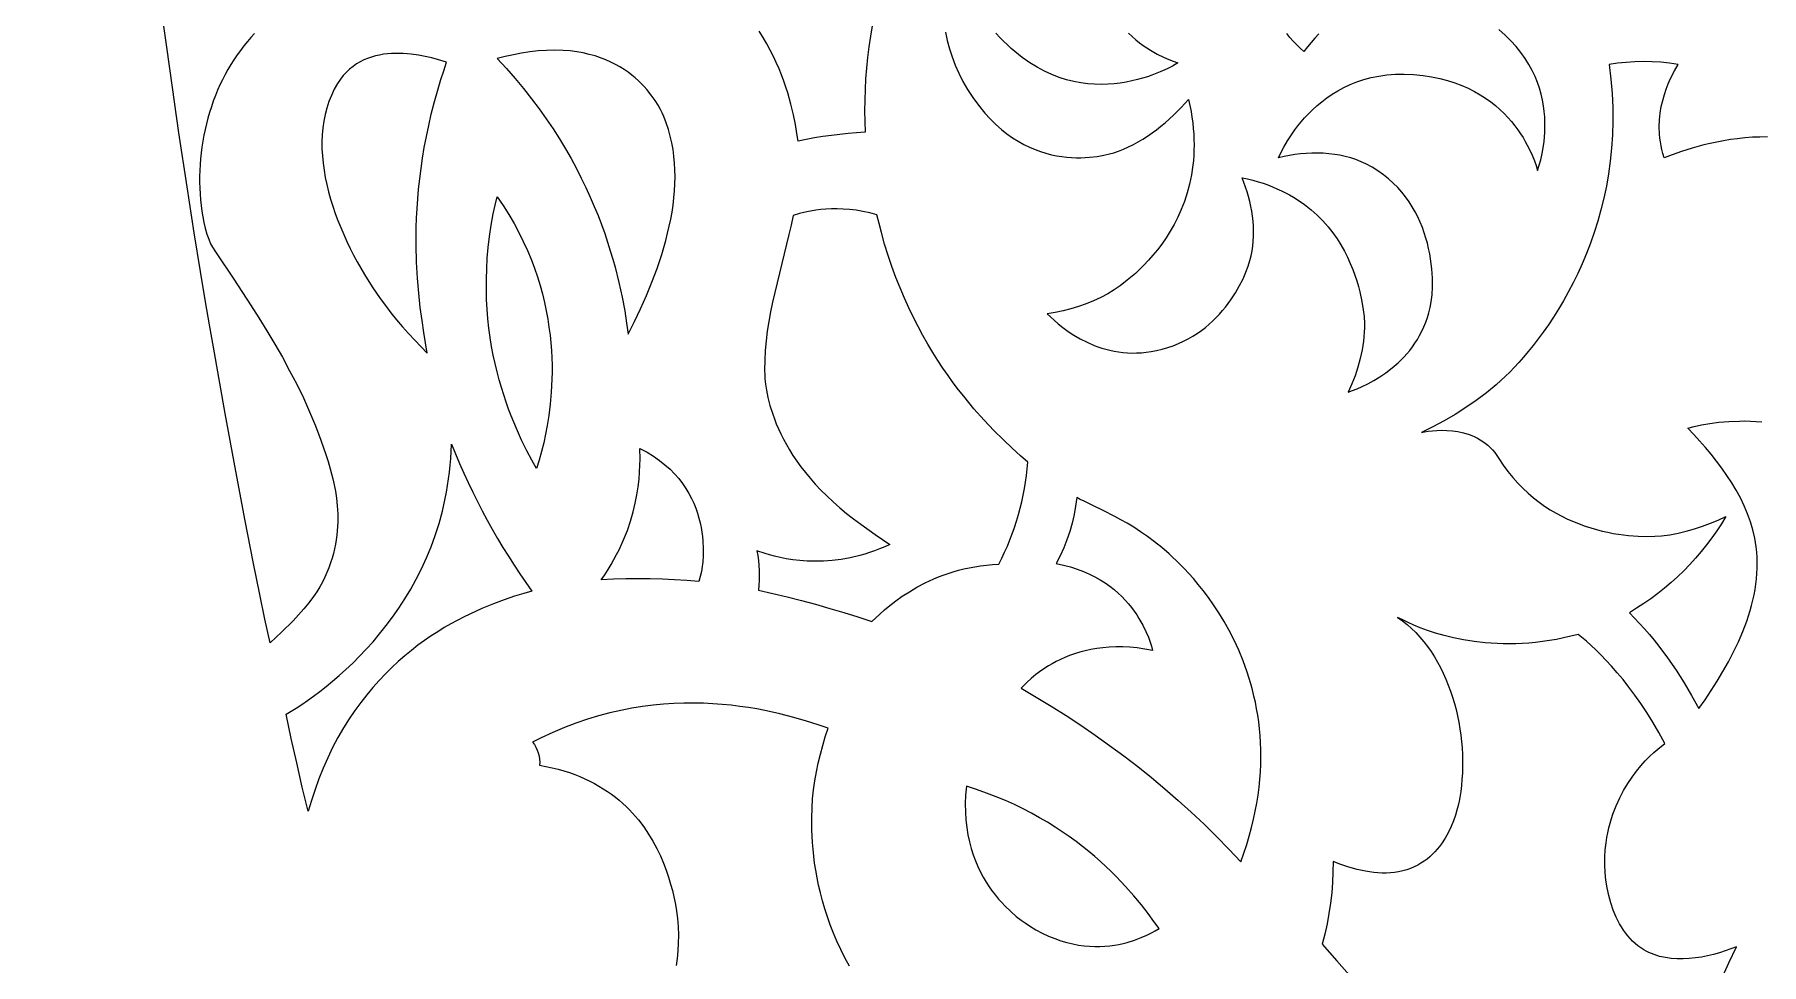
# Model space of a CAD drawing. Extents: x -570 to 570, y -570 to 570.
# Drawn here: x -482.2 to -390.3, y -115.8 to -66.3 of the extents above; entities that cross this region are included whole.
import ezdxf

# ---------------------------------------------------------------- set-up
doc = ezdxf.new("R2010")
doc.units = 0
doc.layers.add('LAYER_1', color=18, linetype='CONTINUOUS')
doc.layers.add('LAYER_2', color=174, linetype='CONTINUOUS')

msp = doc.modelspace()

# ---------------------------------------------------------------- linework, layer by layer
at = {"layer": 'LAYER_1'}
for points in [[(-470.487, -66.222), (-470.677, -66.43), (-470.865, -66.647), (-471.051, -66.875), (-471.235, -67.112), (-471.412, -67.356), (-471.582, -67.607), (-471.745, -67.864), (-471.901, -68.128), (-472.049, -68.396), (-472.19, -68.671), (-472.324, -68.95), (-472.45, -69.234), (-472.568, -69.522), (-472.679, -69.814), (-472.782, -70.11), (-472.878, -70.409), (-472.966, -70.711), (-473.046, -71.016), (-473.118, -71.323), (-473.183, -71.632), (-473.239, -71.942), (-473.288, -72.254), (-473.329, -72.567), (-473.361, -72.88), (-473.386, -73.194), (-473.402, -73.508), (-473.411, -73.821), (-473.411, -74.133), (-473.403, -74.445), (-473.386, -74.755), (-473.361, -75.063), (-473.328, -75.369), (-473.287, -75.673), (-473.237, -75.974), (-473.178, -76.272), (-473.111, -76.566), (-473.02, -76.89), (-472.922, -77.167), (-472.822, -77.399), (-472.725, -77.587), (-472.566, -77.84), (-472.489, -77.942), (-471.584, -79.289), (-470.692, -80.654), (-470.256, -81.344), (-469.828, -82.039), (-469.411, -82.74), (-469.006, -83.447), (-468.616, -84.162), (-468.243, -84.883), (-467.887, -85.612), (-467.552, -86.349), (-467.239, -87.094), (-466.95, -87.848), (-466.687, -88.612), (-466.566, -88.997), (-466.452, -89.385), (-466.313, -89.912), (-466.243, -90.228), (-466.179, -90.574), (-466.123, -90.949), (-466.081, -91.35), (-466.057, -91.774), (-466.055, -92.217), (-466.08, -92.679), (-466.103, -92.915), (-466.135, -93.155), (-466.175, -93.398), (-466.225, -93.643), (-466.284, -93.891), (-466.354, -94.141), (-466.434, -94.393), (-466.526, -94.646), (-466.63, -94.899), (-466.746, -95.154), (-466.876, -95.409), (-467.018, -95.664), (-467.175, -95.919), (-467.347, -96.172), (-467.599, -96.512), (-467.867, -96.841), (-468.147, -97.159), (-468.438, -97.468), (-469.042, -98.068), (-469.661, -98.65), (-469.933, -97.376), (-470.203, -96.076), (-470.555, -94.333), (-470.982, -92.145), (-471.48, -89.512), (-472.043, -86.433), (-472.663, -82.906), (-472.876, -81.715), (-473.087, -80.5), (-473.361, -78.872), (-473.693, -76.829), (-474.077, -74.371), (-474.507, -71.496), (-474.98, -68.205), (-476.095, -60.268)], [(-437.611, -65.802), (-437.707, -66.364), (-437.79, -66.928), (-437.86, -67.494), (-437.918, -68.061), (-437.963, -68.628), (-437.995, -69.197), (-438.014, -69.765), (-438.021, -70.333), (-438.014, -70.899), (-437.995, -71.465), (-438.443, -71.496), (-438.892, -71.536), (-439.339, -71.583), (-439.786, -71.638), (-440.232, -71.702), (-440.676, -71.773), (-441.119, -71.852), (-441.56, -71.94), (-441.619, -71.527), (-441.699, -71.057), (-441.804, -70.536), (-441.94, -69.972), (-442.11, -69.372), (-442.209, -69.061), (-442.319, -68.743), (-442.439, -68.42), (-442.571, -68.093), (-442.716, -67.762), (-442.872, -67.429), (-443.042, -67.094), (-443.225, -66.758), (-443.423, -66.423), (-443.635, -66.088)], [(-433.719, -66.148), (-433.623, -66.585), (-433.506, -67.022), (-433.364, -67.459), (-433.198, -67.895), (-433.006, -68.33), (-432.787, -68.762), (-432.54, -69.19), (-432.264, -69.614), (-431.957, -70.032), (-431.618, -70.445), (-431.328, -70.762), (-431.034, -71.051), (-430.738, -71.314), (-430.44, -71.551), (-430.141, -71.763), (-429.841, -71.952), (-429.542, -72.119), (-429.244, -72.265), (-428.948, -72.392), (-428.654, -72.499), (-428.365, -72.589), (-428.079, -72.663), (-427.799, -72.721), (-427.525, -72.766), (-427.258, -72.797), (-426.998, -72.817), (-426.746, -72.826), (-426.504, -72.826), (-426.049, -72.801), (-425.64, -72.753), (-425.284, -72.69), (-424.986, -72.621), (-424.753, -72.556), (-424.507, -72.474), (-424.237, -72.368), (-423.972, -72.251), (-423.711, -72.122), (-423.455, -71.983), (-423.204, -71.834), (-422.958, -71.675), (-422.717, -71.508), (-422.481, -71.332), (-422.25, -71.15), (-422.023, -70.96), (-421.586, -70.564), (-421.169, -70.149), (-420.774, -69.721), (-420.704, -70.042), (-420.644, -70.358), (-420.595, -70.669), (-420.555, -70.974), (-420.524, -71.274), (-420.503, -71.569), (-420.49, -71.858), (-420.486, -72.143), (-420.49, -72.422), (-420.502, -72.695), (-420.522, -72.964), (-420.549, -73.227), (-420.624, -73.738), (-420.725, -74.228), (-420.85, -74.697), (-420.996, -75.146), (-421.162, -75.575), (-421.345, -75.983), (-421.543, -76.372), (-421.753, -76.74), (-421.973, -77.088), (-422.201, -77.417), (-422.435, -77.725), (-422.672, -78.015), (-422.911, -78.284), (-423.148, -78.535), (-423.381, -78.766), (-423.609, -78.978), (-424.039, -79.344), (-424.418, -79.636), (-424.729, -79.853), (-425.072, -80.067), (-425.447, -80.267), (-425.833, -80.447), (-426.229, -80.608), (-426.633, -80.749), (-427.043, -80.872), (-427.458, -80.977), (-427.876, -81.066), (-428.295, -81.137), (-428.131, -81.297), (-427.937, -81.476), (-427.714, -81.667), (-427.462, -81.866), (-427.181, -82.068), (-426.874, -82.269), (-426.54, -82.463), (-426.181, -82.645), (-425.798, -82.811), (-425.597, -82.886), (-425.39, -82.955), (-425.178, -83.017), (-424.96, -83.073), (-424.736, -83.12), (-424.507, -83.159), (-424.273, -83.188), (-424.033, -83.208), (-423.788, -83.218), (-423.539, -83.216), (-423.284, -83.203), (-423.024, -83.178), (-422.76, -83.14), (-422.491, -83.089), (-422.18, -83.014), (-421.881, -82.926), (-421.594, -82.827), (-421.317, -82.715), (-421.051, -82.594), (-420.797, -82.462), (-420.553, -82.322), (-420.319, -82.173), (-420.096, -82.017), (-419.882, -81.853), (-419.679, -81.684), (-419.486, -81.509), (-419.302, -81.33), (-419.128, -81.146), (-418.964, -80.96), (-418.808, -80.771), (-418.524, -80.39), (-418.275, -80.008), (-418.06, -79.631), (-417.877, -79.266), (-417.725, -78.919), (-417.603, -78.594), (-417.509, -78.3), (-417.443, -78.04), (-417.393, -77.784), (-417.356, -77.525), (-417.331, -77.264), (-417.318, -77), (-417.316, -76.736), (-417.326, -76.471), (-417.346, -76.206), (-417.376, -75.941), (-417.415, -75.677), (-417.464, -75.414), (-417.521, -75.152), (-417.587, -74.893), (-417.66, -74.637), (-417.74, -74.384), (-417.921, -73.89), (-417.631, -73.954), (-417.35, -74.024), (-417.077, -74.102), (-416.813, -74.185), (-416.557, -74.275), (-416.309, -74.371), (-416.07, -74.472), (-415.838, -74.579), (-415.615, -74.69), (-415.399, -74.807), (-415.19, -74.928), (-414.989, -75.054), (-414.608, -75.318), (-414.256, -75.597), (-413.93, -75.888), (-413.63, -76.19), (-413.355, -76.501), (-413.104, -76.819), (-412.876, -77.142), (-412.669, -77.469), (-412.482, -77.796), (-412.315, -78.122), (-412.167, -78.446), (-412.035, -78.765), (-411.92, -79.077), (-411.82, -79.381), (-411.735, -79.674), (-411.662, -79.955), (-411.551, -80.471), (-411.48, -80.913), (-411.439, -81.266), (-411.416, -81.644), (-411.417, -81.878), (-411.426, -82.113), (-411.443, -82.348), (-411.468, -82.583), (-411.54, -83.051), (-411.641, -83.515), (-411.767, -83.973), (-411.917, -84.424), (-412.089, -84.865), (-412.281, -85.295), (-412.06, -85.216), (-411.809, -85.116), (-411.532, -84.995), (-411.235, -84.851), (-410.923, -84.682), (-410.6, -84.488), (-410.272, -84.266), (-409.944, -84.015), (-409.62, -83.734), (-409.462, -83.582), (-409.307, -83.422), (-409.156, -83.253), (-409.009, -83.076), (-408.867, -82.891), (-408.73, -82.696), (-408.6, -82.493), (-408.477, -82.28), (-408.361, -82.058), (-408.254, -81.826), (-408.155, -81.585), (-408.066, -81.334), (-407.987, -81.072), (-407.918, -80.801), (-407.861, -80.488), (-407.819, -80.117), (-407.797, -79.695), (-407.8, -79.231), (-407.831, -78.731), (-407.859, -78.47), (-407.896, -78.204), (-407.942, -77.932), (-407.998, -77.657), (-408.065, -77.379), (-408.142, -77.099), (-408.231, -76.818), (-408.333, -76.537), (-408.447, -76.257), (-408.574, -75.979), (-408.715, -75.704), (-408.87, -75.433), (-409.041, -75.168), (-409.226, -74.907), (-409.428, -74.654), (-409.646, -74.409), (-409.882, -74.173), (-410.135, -73.946), (-410.406, -73.73), (-410.695, -73.527), (-411.005, -73.335), (-411.334, -73.158), (-411.598, -73.035), (-411.87, -72.928), (-412.149, -72.836), (-412.434, -72.758), (-412.723, -72.695), (-413.017, -72.645), (-413.314, -72.609), (-413.614, -72.586), (-413.914, -72.576), (-414.215, -72.578), (-414.516, -72.592), (-414.815, -72.618), (-415.112, -72.654), (-415.406, -72.702), (-415.696, -72.76), (-415.981, -72.827), (-415.842, -72.533), (-415.701, -72.263), (-415.508, -71.93), (-415.262, -71.549), (-415.118, -71.345), (-414.959, -71.135), (-414.786, -70.921), (-414.598, -70.703), (-414.394, -70.485), (-414.175, -70.268), (-413.94, -70.054), (-413.688, -69.845), (-413.421, -69.642), (-413.136, -69.448), (-412.834, -69.263), (-412.515, -69.092), (-412.178, -68.933), (-411.823, -68.791), (-411.449, -68.667), (-411.057, -68.562), (-410.646, -68.478), (-410.216, -68.418), (-409.766, -68.383), (-409.296, -68.374), (-408.806, -68.395), (-408.295, -68.446), (-407.84, -68.516), (-407.408, -68.605), (-406.998, -68.713), (-406.609, -68.837), (-406.241, -68.976), (-405.893, -69.129), (-405.565, -69.294), (-405.257, -69.471), (-404.967, -69.657), (-404.695, -69.852), (-404.441, -70.053), (-404.204, -70.261), (-403.983, -70.473), (-403.779, -70.687), (-403.59, -70.903), (-403.415, -71.12), (-403.255, -71.335), (-403.109, -71.548), (-402.976, -71.757), (-402.856, -71.96), (-402.651, -72.347), (-402.49, -72.696), (-402.369, -72.996), (-402.283, -73.238), (-402.199, -73.5), (-402.109, -73.216), (-402.036, -72.945), (-401.959, -72.601), (-401.888, -72.191), (-401.859, -71.963), (-401.835, -71.723), (-401.818, -71.47), (-401.81, -71.206), (-401.811, -70.932), (-401.824, -70.648), (-401.849, -70.356), (-401.888, -70.058), (-401.942, -69.753), (-402.013, -69.443), (-402.101, -69.129), (-402.209, -68.813), (-402.338, -68.494), (-402.488, -68.175), (-402.662, -67.856), (-402.861, -67.538), (-403.086, -67.222), (-403.338, -66.91), (-403.619, -66.602), (-403.93, -66.299), (-404.272, -66.003)], [(-423.98, -66.191), (-423.783, -66.377), (-423.584, -66.549), (-423.385, -66.707), (-423.188, -66.852), (-422.802, -67.106), (-422.439, -67.313), (-422.109, -67.478), (-421.824, -67.603), (-421.594, -67.693), (-421.345, -67.783), (-421.639, -67.947), (-421.922, -68.09), (-422.285, -68.255), (-422.723, -68.427), (-422.967, -68.511), (-423.227, -68.593), (-423.502, -68.669), (-423.792, -68.738), (-424.094, -68.799), (-424.409, -68.85), (-424.735, -68.888), (-425.072, -68.913), (-425.419, -68.922), (-425.775, -68.913), (-426.139, -68.886), (-426.509, -68.838), (-426.886, -68.767), (-427.269, -68.672), (-427.656, -68.55), (-428.047, -68.401), (-428.44, -68.222), (-428.835, -68.012), (-429.232, -67.769), (-429.628, -67.491), (-429.826, -67.338), (-430.024, -67.176), (-430.221, -67.005), (-430.418, -66.824), (-430.626, -66.627), (-430.81, -66.438), (-431.033, -66.188)], [(-413.845, -66.234), (-414.056, -66.459), (-414.258, -66.691), (-414.453, -66.93), (-414.64, -67.173), (-414.832, -66.998), (-415.021, -66.814), (-415.205, -66.622), (-415.384, -66.422), (-415.555, -66.215)], [(-389.958, -71.719), (-390.367, -71.722), (-390.771, -71.739), (-391.168, -71.769), (-391.557, -71.811), (-391.937, -71.862), (-392.308, -71.923), (-392.667, -71.992), (-393.016, -72.067), (-393.351, -72.147), (-393.98, -72.318), (-394.547, -72.494), (-395.044, -72.665), (-395.463, -72.822), (-395.527, -72.607), (-395.581, -72.395), (-395.626, -72.185), (-395.662, -71.979), (-395.689, -71.776), (-395.708, -71.575), (-395.723, -71.185), (-395.711, -70.809), (-395.674, -70.449), (-395.617, -70.104), (-395.542, -69.776), (-395.453, -69.465), (-395.354, -69.173), (-395.247, -68.901), (-395.137, -68.649), (-394.919, -68.209), (-394.726, -67.862), (-395.181, -67.794), (-395.64, -67.746), (-396.101, -67.718), (-396.563, -67.709), (-397.026, -67.719), (-397.487, -67.75), (-397.945, -67.8), (-398.4, -67.869), (-398.303, -68.646), (-398.237, -69.408), (-398.202, -70.157), (-398.195, -70.891), (-398.215, -71.61), (-398.261, -72.314), (-398.331, -73.002), (-398.425, -73.675), (-398.54, -74.333), (-398.675, -74.974), (-398.829, -75.598), (-399, -76.206), (-399.187, -76.797), (-399.389, -77.371), (-399.604, -77.927), (-399.831, -78.466), (-400.068, -78.986), (-400.314, -79.488), (-400.567, -79.972), (-400.827, -80.437), (-401.091, -80.883), (-401.359, -81.309), (-401.628, -81.716), (-401.898, -82.103), (-402.168, -82.47), (-402.434, -82.816), (-402.697, -83.142), (-402.955, -83.447), (-403.207, -83.73), (-403.45, -83.992), (-403.684, -84.232), (-403.907, -84.45), (-404.154, -84.679), (-404.406, -84.903), (-404.925, -85.333), (-405.464, -85.74), (-406.02, -86.126), (-406.59, -86.489), (-407.174, -86.831), (-407.769, -87.152), (-408.372, -87.452), (-408.211, -87.417), (-408.019, -87.384), (-407.8, -87.357), (-407.559, -87.337), (-407.299, -87.329), (-407.023, -87.335), (-406.736, -87.358), (-406.441, -87.401), (-406.142, -87.467), (-405.843, -87.559), (-405.695, -87.616), (-405.548, -87.68), (-405.403, -87.753), (-405.26, -87.833), (-405.121, -87.923), (-404.984, -88.021), (-404.851, -88.129), (-404.723, -88.247), (-404.599, -88.376), (-404.48, -88.514), (-404.367, -88.664), (-404.26, -88.825), (-404.025, -89.184), (-403.78, -89.522), (-403.524, -89.84), (-403.259, -90.139), (-402.985, -90.419), (-402.704, -90.682), (-402.417, -90.926), (-402.124, -91.154), (-401.825, -91.365), (-401.523, -91.56), (-401.218, -91.74), (-400.91, -91.905), (-400.601, -92.056), (-400.292, -92.193), (-399.982, -92.317), (-399.674, -92.428), (-399.368, -92.528), (-399.065, -92.615), (-398.766, -92.692), (-398.471, -92.759), (-398.182, -92.815), (-397.899, -92.863), (-397.355, -92.932), (-396.848, -92.97), (-396.383, -92.983), (-395.969, -92.973), (-395.61, -92.947), (-395.166, -92.889), (-394.725, -92.809), (-394.287, -92.706), (-393.853, -92.583), (-393.425, -92.441), (-393.003, -92.282), (-392.589, -92.106), (-392.183, -91.916), (-392.418, -92.304), (-392.667, -92.686), (-392.929, -93.06), (-393.205, -93.427), (-393.492, -93.785), (-393.791, -94.134), (-394.102, -94.474), (-394.423, -94.805), (-394.755, -95.125), (-395.096, -95.434), (-395.447, -95.733), (-395.806, -96.019), (-396.173, -96.294), (-396.548, -96.556), (-396.93, -96.805), (-397.318, -97.04), (-397.043, -97.322), (-396.773, -97.609), (-396.51, -97.902), (-396.253, -98.202), (-396.001, -98.506), (-395.755, -98.816), (-395.282, -99.449), (-394.832, -100.1), (-394.406, -100.767), (-394.003, -101.446), (-393.623, -102.137), (-393.29, -101.667), (-392.963, -101.183), (-392.644, -100.685), (-392.337, -100.176), (-392.043, -99.655), (-391.767, -99.125), (-391.511, -98.586), (-391.277, -98.039), (-391.069, -97.486), (-390.975, -97.207), (-390.889, -96.928), (-390.811, -96.647), (-390.741, -96.365), (-390.679, -96.082), (-390.626, -95.799), (-390.583, -95.515), (-390.549, -95.231), (-390.525, -94.947), (-390.511, -94.662), (-390.508, -94.378), (-390.516, -94.094), (-390.536, -93.81), (-390.567, -93.527), (-390.6, -93.302), (-390.641, -93.079), (-390.744, -92.636), (-390.875, -92.2), (-391.03, -91.771), (-391.209, -91.348), (-391.41, -90.932), (-391.631, -90.524), (-391.869, -90.123), (-392.124, -89.73), (-392.393, -89.346), (-392.675, -88.969), (-392.967, -88.602), (-393.268, -88.243), (-393.577, -87.894), (-393.89, -87.554), (-394.207, -87.224), (-393.868, -87.135), (-393.475, -87.048), (-393.033, -86.97), (-392.547, -86.905), (-392.022, -86.859), (-391.463, -86.837), (-391.172, -86.836), (-390.873, -86.844), (-390.569, -86.861), (-390.258, -86.887)], [(-392.42, -116.533), (-392.016, -115.676), (-391.619, -114.816), (-391.91, -114.93), (-392.211, -115.036), (-392.519, -115.135), (-392.834, -115.223), (-393.155, -115.3), (-393.478, -115.364), (-393.803, -115.413), (-394.129, -115.447), (-394.453, -115.463), (-394.775, -115.461), (-395.092, -115.438), (-395.402, -115.394), (-395.706, -115.327), (-396, -115.235), (-396.283, -115.117), (-396.42, -115.048), (-396.554, -114.972), (-396.712, -114.87), (-396.863, -114.759), (-397.008, -114.639), (-397.146, -114.511), (-397.277, -114.375), (-397.402, -114.232), (-397.521, -114.081), (-397.633, -113.925), (-397.739, -113.762), (-397.838, -113.593), (-397.932, -113.419), (-398.019, -113.24), (-398.175, -112.869), (-398.307, -112.483), (-398.415, -112.087), (-398.501, -111.682), (-398.564, -111.273), (-398.604, -110.864), (-398.623, -110.456), (-398.621, -110.054), (-398.598, -109.661), (-398.554, -109.28), (-398.511, -109.009), (-398.46, -108.745), (-398.402, -108.488), (-398.337, -108.238), (-398.265, -107.995), (-398.188, -107.76), (-398.017, -107.31), (-397.826, -106.888), (-397.621, -106.494), (-397.402, -106.128), (-397.175, -105.788), (-396.943, -105.475), (-396.707, -105.188), (-396.473, -104.927), (-396.243, -104.692), (-396.021, -104.481), (-395.809, -104.296), (-395.432, -103.998), (-395.745, -103.419), (-396.062, -102.872), (-396.382, -102.357), (-396.702, -101.874), (-397.023, -101.42), (-397.341, -100.996), (-397.655, -100.6), (-397.964, -100.232), (-398.265, -99.891), (-398.557, -99.576), (-398.839, -99.286), (-399.109, -99.021), (-399.606, -98.562), (-400.033, -98.191), (-400.428, -98.293), (-400.816, -98.382), (-401.199, -98.459), (-401.576, -98.524), (-401.947, -98.578), (-402.312, -98.622), (-402.67, -98.655), (-403.022, -98.678), (-403.367, -98.692), (-403.706, -98.698), (-404.037, -98.695), (-404.361, -98.684), (-404.988, -98.641), (-405.583, -98.572), (-406.147, -98.482), (-406.677, -98.374), (-407.173, -98.251), (-407.634, -98.119), (-408.057, -97.98), (-408.442, -97.839), (-408.787, -97.699), (-409.091, -97.564), (-409.375, -97.426), (-409.657, -97.285), (-409.398, -97.468), (-409.149, -97.665), (-408.911, -97.876), (-408.683, -98.099), (-408.464, -98.334), (-408.256, -98.581), (-408.058, -98.839), (-407.871, -99.106), (-407.693, -99.383), (-407.525, -99.669), (-407.367, -99.963), (-407.22, -100.265), (-407.082, -100.574), (-406.954, -100.888), (-406.837, -101.209), (-406.729, -101.534), (-406.631, -101.864), (-406.543, -102.197), (-406.465, -102.533), (-406.397, -102.871), (-406.339, -103.212), (-406.29, -103.553), (-406.251, -103.894), (-406.222, -104.236), (-406.203, -104.576), (-406.194, -104.915), (-406.194, -105.251), (-406.204, -105.585), (-406.224, -105.915), (-406.253, -106.241), (-406.292, -106.562), (-406.341, -106.878), (-406.377, -107.069), (-406.426, -107.294), (-406.492, -107.547), (-406.574, -107.821), (-406.676, -108.112), (-406.799, -108.414), (-406.945, -108.722), (-407.116, -109.03), (-407.313, -109.332), (-407.423, -109.479), (-407.539, -109.622), (-407.663, -109.762), (-407.795, -109.897), (-407.935, -110.026), (-408.084, -110.149), (-408.241, -110.265), (-408.406, -110.373), (-408.581, -110.474), (-408.765, -110.565), (-408.958, -110.646), (-409.161, -110.717), (-409.373, -110.777), (-409.596, -110.826), (-409.814, -110.86), (-410.034, -110.882), (-410.255, -110.892), (-410.476, -110.892), (-410.698, -110.881), (-410.921, -110.862), (-411.143, -110.833), (-411.365, -110.796), (-411.807, -110.7), (-412.243, -110.58), (-412.671, -110.44), (-413.089, -110.286), (-413.091, -110.84), (-413.114, -111.395), (-413.157, -111.949), (-413.22, -112.502), (-413.304, -113.052), (-413.408, -113.598), (-413.531, -114.139), (-413.674, -114.675), (-412.886, -115.572), (-412.087, -116.463)], [(-438.82, -115.846), (-439.062, -115.405), (-439.285, -114.964), (-439.489, -114.524), (-439.676, -114.086), (-439.845, -113.651), (-439.999, -113.219), (-440.136, -112.792), (-440.259, -112.37), (-440.368, -111.953), (-440.463, -111.544), (-440.546, -111.141), (-440.616, -110.747), (-440.676, -110.362), (-440.724, -109.987), (-440.763, -109.622), (-440.792, -109.268), (-440.827, -108.598), (-440.833, -107.982), (-440.816, -107.427), (-440.783, -106.939), (-440.732, -106.462), (-440.665, -105.985), (-440.582, -105.511), (-440.484, -105.039), (-440.372, -104.57), (-440.247, -104.105), (-440.11, -103.644), (-439.961, -103.186), (-440.495, -103.004), (-441.103, -102.81), (-441.782, -102.613), (-442.527, -102.421), (-442.924, -102.33), (-443.335, -102.244), (-443.761, -102.163), (-444.202, -102.089), (-444.656, -102.023), (-445.123, -101.966), (-445.603, -101.919), (-446.095, -101.883), (-446.599, -101.86), (-447.114, -101.849), (-447.639, -101.853), (-448.175, -101.872), (-448.721, -101.908), (-449.276, -101.961), (-449.84, -102.033), (-450.412, -102.125), (-450.991, -102.237), (-451.578, -102.372), (-452.172, -102.529), (-452.772, -102.71), (-453.378, -102.917), (-453.989, -103.149), (-454.605, -103.409), (-455.226, -103.697), (-455.684, -103.92), (-455.59, -104.053), (-455.509, -104.195), (-455.44, -104.346), (-455.385, -104.503), (-455.344, -104.665), (-455.318, -104.829), (-455.307, -104.993), (-455.312, -105.155), (-454.976, -105.216), (-454.649, -105.286), (-454.333, -105.364), (-454.027, -105.451), (-453.731, -105.545), (-453.445, -105.648), (-453.168, -105.757), (-452.901, -105.874), (-452.643, -105.997), (-452.394, -106.126), (-452.154, -106.262), (-451.923, -106.404), (-451.7, -106.551), (-451.486, -106.703), (-451.28, -106.86), (-451.082, -107.021), (-450.892, -107.187), (-450.71, -107.357), (-450.535, -107.53), (-450.368, -107.707), (-450.055, -108.07), (-449.771, -108.442), (-449.513, -108.821), (-449.28, -109.206), (-449.071, -109.593), (-448.885, -109.98), (-448.72, -110.364), (-448.575, -110.744), (-448.449, -111.116), (-448.341, -111.479), (-448.248, -111.83), (-448.171, -112.166), (-448.107, -112.485), (-448.055, -112.785), (-447.983, -113.316), (-447.945, -113.741), (-447.927, -114.191), (-447.935, -114.623), (-447.959, -115.039), (-447.998, -115.439), (-448.051, -115.823)]]:
    msp.add_lwpolyline(points, dxfattribs=at)
for points in [[(-461.294, -83.23), (-461.477, -82.123), (-461.572, -81.483), (-461.663, -80.788), (-461.744, -80.039), (-461.811, -79.237), (-461.859, -78.384), (-461.881, -77.482), (-461.882, -77.013), (-461.875, -76.531), (-461.858, -76.039), (-461.833, -75.534), (-461.798, -75.019), (-461.751, -74.493), (-461.694, -73.955), (-461.625, -73.407), (-461.543, -72.848), (-461.449, -72.28), (-461.34, -71.701), (-461.217, -71.112), (-461.079, -70.513), (-460.925, -69.904), (-460.755, -69.287), (-460.568, -68.66), (-460.419, -68.198), (-460.267, -67.738), (-460.75, -67.593), (-461.056, -67.513), (-461.397, -67.435), (-461.766, -67.366), (-462.158, -67.312), (-462.568, -67.278), (-462.777, -67.271), (-462.989, -67.27), (-463.202, -67.278), (-463.415, -67.295), (-463.629, -67.321), (-463.841, -67.358), (-464.052, -67.406), (-464.261, -67.465), (-464.467, -67.537), (-464.669, -67.622), (-464.866, -67.721), (-465.059, -67.835), (-465.245, -67.964), (-465.425, -68.11), (-465.597, -68.273), (-465.761, -68.453), (-465.916, -68.651), (-466.062, -68.869), (-466.242, -69.184), (-466.398, -69.508), (-466.532, -69.84), (-466.644, -70.18), (-466.735, -70.527), (-466.805, -70.881), (-466.856, -71.241), (-466.888, -71.606), (-466.901, -71.975), (-466.897, -72.349), (-466.877, -72.726), (-466.84, -73.106), (-466.787, -73.488), (-466.72, -73.871), (-466.639, -74.256), (-466.544, -74.64), (-466.437, -75.024), (-466.318, -75.408), (-466.188, -75.789), (-466.048, -76.168), (-465.898, -76.544), (-465.739, -76.917), (-465.571, -77.286), (-465.396, -77.649), (-465.214, -78.007), (-465.026, -78.36), (-464.832, -78.705), (-464.634, -79.043), (-464.226, -79.695), (-463.808, -80.309), (-463.523, -80.698), (-463.228, -81.079), (-462.924, -81.453), (-462.611, -81.82), (-462.29, -82.181), (-461.963, -82.536)], [(-450.6, -82.211), (-450.266, -81.548), (-449.942, -80.863), (-449.63, -80.161), (-449.334, -79.443), (-449.061, -78.712), (-448.813, -77.971), (-448.7, -77.598), (-448.595, -77.223), (-448.499, -76.847), (-448.412, -76.471), (-448.334, -76.094), (-448.267, -75.717), (-448.211, -75.341), (-448.166, -74.965), (-448.133, -74.59), (-448.112, -74.217), (-448.104, -73.845), (-448.11, -73.475), (-448.13, -73.108), (-448.164, -72.744), (-448.213, -72.382), (-448.279, -72.025), (-448.36, -71.671), (-448.458, -71.321), (-448.574, -70.976), (-448.707, -70.636), (-448.795, -70.437), (-448.885, -70.257), (-449.009, -70.035), (-449.169, -69.778), (-449.369, -69.496), (-449.611, -69.196), (-449.748, -69.043), (-449.896, -68.888), (-450.056, -68.733), (-450.228, -68.579), (-450.412, -68.427), (-450.609, -68.278), (-450.818, -68.133), (-451.041, -67.994), (-451.277, -67.86), (-451.527, -67.734), (-451.792, -67.616), (-452.07, -67.508), (-452.363, -67.41), (-452.672, -67.324), (-452.996, -67.25), (-453.335, -67.189), (-453.69, -67.144), (-454.062, -67.114), (-454.504, -67.101), (-454.947, -67.112), (-455.389, -67.144), (-455.831, -67.195), (-456.271, -67.262), (-456.709, -67.343), (-457.144, -67.436), (-457.575, -67.539), (-457.081, -68.073), (-456.61, -68.61), (-456.164, -69.146), (-455.739, -69.683), (-455.338, -70.219), (-454.957, -70.755), (-454.598, -71.288), (-454.259, -71.819), (-453.94, -72.346), (-453.639, -72.87), (-453.358, -73.39), (-453.094, -73.905), (-452.847, -74.414), (-452.617, -74.918), (-452.403, -75.414), (-452.204, -75.903), (-452.02, -76.384), (-451.85, -76.856), (-451.693, -77.319), (-451.55, -77.772), (-451.418, -78.215), (-451.298, -78.646), (-451.091, -79.473), (-450.922, -80.248), (-450.787, -80.966), (-450.681, -81.622)], [(-455.487, -89.367), (-455.733, -88.926), (-455.997, -88.424), (-456.273, -87.862), (-456.552, -87.243), (-456.83, -86.567), (-456.965, -86.208), (-457.098, -85.836), (-457.226, -85.45), (-457.35, -85.051), (-457.468, -84.639), (-457.579, -84.214), (-457.683, -83.776), (-457.779, -83.326), (-457.866, -82.863), (-457.943, -82.389), (-458.009, -81.902), (-458.063, -81.403), (-458.105, -80.893), (-458.134, -80.372), (-458.148, -79.839), (-458.148, -79.295), (-458.131, -78.74), (-458.098, -78.174), (-458.048, -77.598), (-457.978, -77.012), (-457.89, -76.415), (-457.782, -75.808), (-457.684, -75.352), (-457.581, -74.898), (-457.256, -75.376), (-456.955, -75.854), (-456.676, -76.332), (-456.419, -76.809), (-456.183, -77.285), (-455.967, -77.759), (-455.771, -78.23), (-455.594, -78.698), (-455.434, -79.162), (-455.292, -79.622), (-455.167, -80.077), (-455.057, -80.527), (-454.962, -80.971), (-454.882, -81.408), (-454.815, -81.838), (-454.76, -82.261), (-454.718, -82.676), (-454.686, -83.082), (-454.665, -83.478), (-454.654, -83.865), (-454.652, -84.242), (-454.657, -84.607), (-454.69, -85.303), (-454.746, -85.949), (-454.819, -86.54), (-454.903, -87.072), (-454.992, -87.539), (-455.095, -88.001), (-455.214, -88.46), (-455.345, -88.915)], [(-430.874, -94.451), (-430.714, -94.137), (-430.564, -93.817), (-430.421, -93.494), (-430.287, -93.166), (-430.162, -92.834), (-430.045, -92.499), (-429.936, -92.161), (-429.835, -91.82), (-429.743, -91.477), (-429.658, -91.131), (-429.582, -90.784), (-429.514, -90.435), (-429.454, -90.086), (-429.402, -89.735), (-429.359, -89.385), (-429.323, -89.034), (-429.722, -88.684), (-430.161, -88.286), (-430.634, -87.839), (-431.135, -87.34), (-431.658, -86.789), (-432.196, -86.183), (-432.47, -85.86), (-432.745, -85.522), (-433.021, -85.17), (-433.297, -84.803), (-433.572, -84.421), (-433.847, -84.025), (-434.119, -83.613), (-434.388, -83.186), (-434.654, -82.744), (-434.915, -82.286), (-435.172, -81.812), (-435.422, -81.322), (-435.666, -80.815), (-435.903, -80.292), (-436.132, -79.752), (-436.351, -79.196), (-436.562, -78.622), (-436.762, -78.031), (-436.95, -77.422), (-437.127, -76.796), (-437.246, -76.329), (-437.361, -75.86), (-437.744, -75.76), (-438.115, -75.681), (-438.475, -75.621), (-438.822, -75.58), (-439.156, -75.555), (-439.477, -75.545), (-439.784, -75.548), (-440.075, -75.562), (-440.352, -75.587), (-440.613, -75.619), (-441.087, -75.702), (-441.491, -75.798), (-441.822, -75.894), (-441.93, -76.407), (-442.046, -76.919), (-442.296, -77.943), (-442.553, -78.967), (-442.801, -79.993), (-442.915, -80.506), (-443.021, -81.02), (-443.115, -81.536), (-443.196, -82.052), (-443.262, -82.57), (-443.309, -83.089), (-443.336, -83.61), (-443.341, -84.132), (-443.336, -84.371), (-443.321, -84.589), (-443.292, -84.867), (-443.241, -85.199), (-443.164, -85.581), (-443.055, -86.008), (-442.908, -86.477), (-442.818, -86.725), (-442.717, -86.981), (-442.604, -87.246), (-442.478, -87.518), (-442.338, -87.796), (-442.183, -88.081), (-442.014, -88.371), (-441.829, -88.666), (-441.627, -88.966), (-441.408, -89.269), (-441.171, -89.576), (-440.915, -89.886), (-440.641, -90.197), (-440.346, -90.51), (-440.03, -90.824), (-439.693, -91.139), (-439.338, -91.45), (-438.975, -91.751), (-438.604, -92.044), (-438.227, -92.329), (-437.458, -92.879), (-436.676, -93.41), (-436.948, -93.532), (-437.218, -93.643), (-437.485, -93.744), (-437.75, -93.835), (-438.012, -93.917), (-438.27, -93.99), (-438.778, -94.11), (-439.271, -94.199), (-439.749, -94.258), (-440.208, -94.291), (-440.649, -94.302), (-441.069, -94.292), (-441.467, -94.264), (-441.841, -94.222), (-442.191, -94.168), (-442.513, -94.106), (-442.808, -94.037), (-443.072, -93.966), (-443.306, -93.894), (-443.745, -93.737), (-443.702, -93.998), (-443.668, -94.26), (-443.644, -94.523), (-443.629, -94.788), (-443.624, -95.052), (-443.629, -95.317), (-443.643, -95.581), (-443.667, -95.843), (-442.903, -96.014), (-442.142, -96.196), (-441.383, -96.389), (-440.627, -96.593), (-439.874, -96.806), (-439.123, -97.03), (-438.376, -97.264), (-437.632, -97.508), (-437.209, -97.11), (-436.954, -96.887), (-436.669, -96.652), (-436.354, -96.41), (-436.01, -96.165), (-435.635, -95.922), (-435.231, -95.683), (-434.795, -95.454), (-434.329, -95.238), (-434.084, -95.136), (-433.832, -95.039), (-433.572, -94.948), (-433.304, -94.862), (-433.028, -94.783), (-432.744, -94.711), (-432.452, -94.646), (-432.152, -94.589), (-431.845, -94.541), (-431.529, -94.501), (-431.205, -94.471)], [(-467.638, -107.606), (-467.943, -106.319), (-468.241, -105.029), (-468.528, -103.738), (-468.803, -102.443), (-468.266, -102.115), (-467.974, -101.924), (-467.667, -101.714), (-467.347, -101.485), (-467.017, -101.238), (-466.677, -100.972), (-466.33, -100.687), (-465.977, -100.384), (-465.62, -100.061), (-465.26, -99.72), (-464.899, -99.36), (-464.538, -98.981), (-464.18, -98.582), (-463.826, -98.165), (-463.478, -97.728), (-463.137, -97.272), (-462.804, -96.796), (-462.483, -96.301), (-462.173, -95.787), (-461.877, -95.253), (-461.597, -94.7), (-461.334, -94.126), (-461.09, -93.533), (-460.866, -92.921), (-460.664, -92.288), (-460.485, -91.636), (-460.406, -91.302), (-460.333, -90.963), (-460.266, -90.619), (-460.207, -90.27), (-460.155, -89.917), (-460.11, -89.558), (-460.072, -89.194), (-460.043, -88.825), (-460.021, -88.451), (-460.008, -88.072), (-459.797, -88.587), (-459.578, -89.1), (-459.352, -89.61), (-459.117, -90.117), (-458.875, -90.621), (-458.626, -91.121), (-458.369, -91.617), (-458.104, -92.109), (-457.832, -92.597), (-457.553, -93.081), (-457.266, -93.561), (-456.972, -94.036), (-456.671, -94.506), (-456.362, -94.97), (-456.047, -95.43), (-455.724, -95.884), (-456.162, -96.011), (-456.654, -96.164), (-457.194, -96.347), (-457.775, -96.562), (-458.391, -96.815), (-459.036, -97.108), (-459.367, -97.272), (-459.704, -97.447), (-460.045, -97.634), (-460.389, -97.834), (-460.736, -98.048), (-461.085, -98.275), (-461.435, -98.516), (-461.786, -98.771), (-462.136, -99.042), (-462.485, -99.328), (-462.833, -99.631), (-463.177, -99.95), (-463.518, -100.286), (-463.855, -100.64), (-464.188, -101.011), (-464.514, -101.402), (-464.834, -101.811), (-465.147, -102.24), (-465.452, -102.688), (-465.748, -103.158), (-466.05, -103.681), (-466.331, -104.216), (-466.591, -104.763), (-466.833, -105.319), (-467.057, -105.883), (-467.265, -106.454), (-467.458, -107.028)], [(-452.03, -95.285), (-451.845, -95.016), (-451.671, -94.747), (-451.508, -94.48), (-451.356, -94.214), (-451.213, -93.949), (-451.081, -93.687), (-450.845, -93.167), (-450.643, -92.658), (-450.475, -92.162), (-450.336, -91.679), (-450.224, -91.212), (-450.136, -90.764), (-450.07, -90.335), (-450.023, -89.928), (-449.991, -89.546), (-449.973, -89.189), (-449.966, -88.86), (-449.972, -88.294), (-449.598, -88.496), (-449.253, -88.709), (-448.934, -88.932), (-448.642, -89.164), (-448.374, -89.404), (-448.13, -89.651), (-447.909, -89.904), (-447.709, -90.162), (-447.53, -90.423), (-447.371, -90.687), (-447.23, -90.952), (-447.107, -91.217), (-447, -91.481), (-446.909, -91.744), (-446.832, -92.003), (-446.768, -92.257), (-446.717, -92.507), (-446.676, -92.75), (-446.646, -92.985), (-446.625, -93.211), (-446.607, -93.633), (-446.612, -94.007), (-446.632, -94.323), (-446.66, -94.573), (-446.703, -94.837), (-446.765, -95.104), (-446.834, -95.369), (-447.482, -95.321), (-448.131, -95.283), (-448.78, -95.256), (-449.431, -95.239), (-450.081, -95.233), (-450.731, -95.239), (-451.381, -95.256)], [(-427.824, -94.416), (-427.431, -94.501), (-427.058, -94.601), (-426.705, -94.715), (-426.371, -94.842), (-426.055, -94.981), (-425.758, -95.13), (-425.479, -95.288), (-425.216, -95.455), (-424.97, -95.63), (-424.74, -95.81), (-424.526, -95.996), (-424.327, -96.185), (-424.142, -96.377), (-423.971, -96.571), (-423.814, -96.765), (-423.669, -96.958), (-423.537, -97.15), (-423.417, -97.339), (-423.21, -97.703), (-423.044, -98.043), (-422.916, -98.348), (-422.82, -98.611), (-422.753, -98.821), (-422.689, -99.05), (-423.106, -98.973), (-423.51, -98.916), (-423.902, -98.879), (-424.28, -98.861), (-424.646, -98.859), (-424.998, -98.874), (-425.338, -98.903), (-425.665, -98.946), (-425.979, -99.001), (-426.281, -99.068), (-426.569, -99.145), (-426.845, -99.231), (-427.108, -99.324), (-427.358, -99.425), (-427.596, -99.531), (-427.82, -99.641), (-428.032, -99.755), (-428.231, -99.871), (-428.592, -100.104), (-428.902, -100.331), (-429.161, -100.544), (-429.369, -100.732), (-429.527, -100.887), (-429.693, -101.061), (-428.887, -101.529), (-428.088, -102.012), (-427.297, -102.511), (-426.515, -103.025), (-425.742, -103.553), (-424.979, -104.097), (-424.226, -104.655), (-423.484, -105.227), (-422.753, -105.814), (-422.034, -106.414), (-421.328, -107.029), (-420.634, -107.657), (-419.954, -108.298), (-419.287, -108.953), (-418.636, -109.621), (-417.999, -110.302), (-417.833, -109.836), (-417.682, -109.377), (-417.546, -108.923), (-417.425, -108.475), (-417.318, -108.034), (-417.224, -107.598), (-417.145, -107.168), (-417.078, -106.744), (-417.024, -106.327), (-416.983, -105.915), (-416.953, -105.51), (-416.935, -105.111), (-416.927, -104.719), (-416.931, -104.332), (-416.944, -103.952), (-416.968, -103.578), (-417.001, -103.211), (-417.043, -102.85), (-417.094, -102.496), (-417.153, -102.148), (-417.219, -101.807), (-417.294, -101.473), (-417.375, -101.145), (-417.463, -100.824), (-417.657, -100.201), (-417.873, -99.606), (-418.107, -99.039), (-418.357, -98.5), (-418.619, -97.988), (-418.889, -97.505), (-419.166, -97.051), (-419.445, -96.626), (-419.723, -96.231), (-419.997, -95.865), (-420.264, -95.529), (-420.521, -95.224), (-420.764, -94.949), (-420.991, -94.705), (-421.38, -94.311), (-421.664, -94.045), (-421.816, -93.908), (-422.202, -93.574), (-422.584, -93.266), (-422.959, -92.986), (-423.328, -92.729), (-423.689, -92.495), (-424.04, -92.282), (-424.38, -92.088), (-424.708, -91.911), (-425.321, -91.601), (-425.869, -91.34), (-426.341, -91.111), (-426.546, -91.005), (-426.727, -90.902), (-426.786, -91.36), (-426.867, -91.816), (-426.972, -92.268), (-427.099, -92.715), (-427.248, -93.155), (-427.419, -93.586), (-427.611, -94.007)], [(-422.347, -113.846), (-422.619, -113.465), (-422.931, -113.045), (-423.286, -112.59), (-423.686, -112.108), (-424.133, -111.604), (-424.627, -111.084), (-424.893, -110.819), (-425.172, -110.553), (-425.463, -110.286), (-425.768, -110.018), (-426.086, -109.75), (-426.417, -109.484), (-426.763, -109.219), (-427.122, -108.957), (-427.495, -108.698), (-427.883, -108.444), (-428.286, -108.193), (-428.703, -107.949), (-429.136, -107.71), (-429.583, -107.478), (-430.046, -107.254), (-430.525, -107.039), (-431.02, -106.832), (-431.531, -106.636), (-432.059, -106.45), (-432.603, -106.275), (-432.643, -106.747), (-432.66, -107.202), (-432.655, -107.64), (-432.629, -108.061), (-432.584, -108.465), (-432.522, -108.853), (-432.442, -109.225), (-432.348, -109.58), (-432.24, -109.919), (-432.12, -110.242), (-431.989, -110.55), (-431.849, -110.842), (-431.7, -111.118), (-431.545, -111.38), (-431.385, -111.627), (-431.222, -111.858), (-431.056, -112.076), (-430.889, -112.279), (-430.722, -112.467), (-430.558, -112.642), (-430.24, -112.949), (-429.947, -113.202), (-429.689, -113.403), (-429.479, -113.552), (-429.246, -113.702), (-428.902, -113.908), (-428.562, -114.089), (-428.227, -114.247), (-427.897, -114.383), (-427.573, -114.497), (-427.254, -114.591), (-426.943, -114.666), (-426.637, -114.724), (-426.339, -114.765), (-426.049, -114.791), (-425.767, -114.803), (-425.492, -114.801), (-425.227, -114.788), (-424.971, -114.764), (-424.724, -114.731), (-424.487, -114.69), (-424.26, -114.641), (-424.044, -114.586), (-423.645, -114.463), (-423.293, -114.331), (-422.991, -114.197), (-422.742, -114.073), (-422.55, -113.967)]]:
    msp.add_lwpolyline(points, close=True, dxfattribs=at)
at = {"layer": 'LAYER_2'}
msp.add_lwpolyline([(0, 570, 0.414214), (-570, 0, 0.414214), (0, -570, 0.414214), (570, 0, 0.414214)], format="xyb", close=True, dxfattribs=at)

doc.saveas('drawing.dxf')
